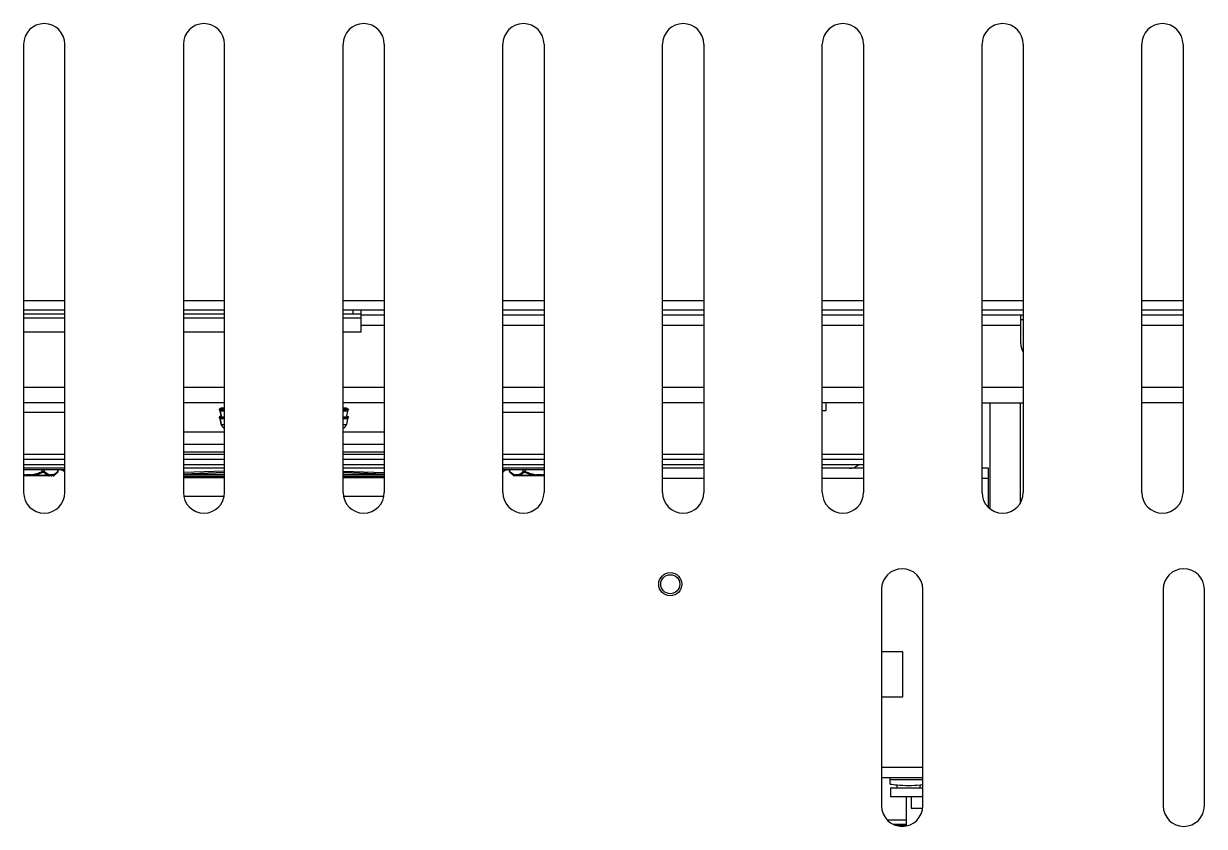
# Model space of a CAD drawing. Header units: millimetres. Extents: x -1319 to 3519, y -1539 to 2345.
# Drawn here: x 568.2 to 797.3, y 1530.4 to 1686.2 of the extents above; entities that cross this region are included whole.
import ezdxf

# ---------------------------------------------------------------- set-up
doc = ezdxf.new("R2010")
doc.units = ezdxf.units.MM
doc.header["$LTSCALE"] = 65.395
doc.layers.get('0').update_dxf_attribs({"linetype": 'CONTINUOUS'})

msp = doc.modelspace()

# ---------------------------------------------------------------- linework, layer by layer
at = {"linetype": 'Continuous'}
for p, q in [((568.16, 1682.24), (568.16, 1595.24)), ((576.16, 1595.24), (576.16, 1682.24)), ((599.16, 1682.24), (599.16, 1595.24)), ((607.16, 1595.24), (607.16, 1682.24)), ((630.16, 1595.24), (630.16, 1682.24)), ((638.16, 1682.24), (638.16, 1595.24)), ((661.16, 1595.24), (661.16, 1682.24)), ((669.16, 1682.24), (669.16, 1595.24)), ((692.16, 1595.24), (692.16, 1682.24)), ((700.16, 1682.24), (700.16, 1595.24)), ((723.16, 1595.24), (723.16, 1682.24)), ((731.16, 1682.24), (731.16, 1595.24)), ((754.16, 1595.24), (754.16, 1682.24)), ((762.16, 1682.24), (762.16, 1595.24)), ((785.16, 1595.24), (785.16, 1682.24)), ((793.16, 1682.24), (793.16, 1595.24)), ((576.16, 1632.44), (568.16, 1632.44)), ((607.16, 1632.44), (599.16, 1632.44)), ((638.16, 1632.44), (630.16, 1632.44)), ((669.16, 1632.44), (661.16, 1632.44)), ((700.16, 1632.44), (692.16, 1632.44)), ((731.16, 1632.44), (723.16, 1632.44)), ((762.16, 1632.44), (754.16, 1632.44)), ((793.16, 1632.44), (785.16, 1632.44)), ((576.16, 1630.64), (568.16, 1630.64)), ((576.16, 1629.84), (568.16, 1629.84)), ((607.16, 1630.64), (599.16, 1630.64)), ((607.16, 1629.84), (599.16, 1629.84)), ((638.16, 1630.64), (630.16, 1630.64)), ((633.66, 1629.84), (630.16, 1629.84)), ((632.06, 1630.64), (632.06, 1629.84)), ((633.66, 1626.34), (633.66, 1630.64)), ((638.16, 1629.64), (633.66, 1629.64)), ((669.16, 1630.64), (661.16, 1630.64)), ((669.16, 1629.64), (661.16, 1629.64)), ((700.16, 1630.64), (692.16, 1630.64)), ((700.16, 1629.64), (692.16, 1629.64)), ((731.16, 1630.64), (723.16, 1630.64)), ((731.16, 1629.64), (723.16, 1629.64)), ((762.16, 1630.64), (754.16, 1630.64)), ((762.16, 1629.64), (754.16, 1629.64)), ((761.66, 1624.14), (761.66, 1629.49)), ((793.16, 1630.64), (785.16, 1630.64)), ((793.16, 1629.64), (785.16, 1629.64)), ((576.16, 1629.08), (568.16, 1629.08)), ((607.16, 1629.08), (599.16, 1629.08)), ((633.66, 1629.08), (630.16, 1629.08)), ((638.16, 1627.64), (633.66, 1627.64)), ((669.16, 1627.64), (661.16, 1627.64)), ((700.16, 1627.64), (692.16, 1627.64)), ((731.16, 1627.64), (723.16, 1627.64)), ((761.66, 1627.64), (754.16, 1627.64)), ((762.16, 1628.76), (761.66, 1628.76)), ((793.16, 1627.64), (785.16, 1627.64)), ((576.16, 1626.34), (568.16, 1626.34)), ((607.16, 1626.34), (599.16, 1626.34)), ((633.66, 1626.34), (630.16, 1626.34)), ((576.16, 1615.64), (568.16, 1615.64)), ((607.16, 1615.64), (599.16, 1615.64)), ((638.16, 1615.64), (630.16, 1615.64)), ((669.16, 1615.64), (661.16, 1615.64)), ((700.16, 1615.64), (692.16, 1615.64)), ((731.16, 1615.64), (723.16, 1615.64)), ((762.16, 1615.64), (754.16, 1615.64)), ((793.16, 1615.64), (785.16, 1615.64)), ((576.16, 1612.64), (568.16, 1612.64)), ((607.16, 1612.64), (599.16, 1612.64)), ((606.57, 1611.64), (606.14, 1611.39)), ((606.14, 1611.39), (607.16, 1611.39)), ((606.14, 1611.39), (606.28, 1611.13)), ((606.28, 1611.13), (606.14, 1611.39)), ((607.16, 1611.13), (606.28, 1611.13)), ((606.32, 1611.04), (606.28, 1611.13)), ((607.16, 1611.04), (606.32, 1611.04)), ((606.32, 1611.04), (606.48, 1610.09)), ((606.48, 1610.09), (606.32, 1611.04)), ((606.57, 1611.64), (607.16, 1611.64)), ((638.16, 1612.64), (630.16, 1612.64)), ((630.16, 1611.64), (630.75, 1611.64)), ((630.16, 1611.39), (631.19, 1611.39)), ((631.04, 1611.13), (630.16, 1611.13)), ((631, 1611.04), (630.16, 1611.04)), ((630.75, 1611.64), (631.19, 1611.39)), ((631, 1611.04), (630.84, 1610.09)), ((631, 1611.04), (631.04, 1611.13)), ((631.19, 1611.39), (631.04, 1611.13)), ((631.04, 1611.13), (631.19, 1611.39)), ((669.16, 1612.64), (661.16, 1612.64)), ((700.16, 1612.64), (692.16, 1612.64)), ((731.16, 1612.64), (723.16, 1612.64)), ((723.16, 1611.14), (723.91, 1611.14)), ((723.91, 1611.14), (723.91, 1612.64)), ((755.66, 1612.65), (755.66, 1592.12)), ((757.35, 1612.66), (762.16, 1612.66)), ((761.54, 1612.66), (761.54, 1593.1)), ((793.16, 1612.64), (785.16, 1612.64)), ((568.16, 1610.82), (576.16, 1610.82)), ((606.48, 1610.09), (606.14, 1609.89)), ((606.14, 1609.89), (607.16, 1609.89)), ((606.14, 1609.89), (606.28, 1609.63)), ((606.28, 1609.63), (606.14, 1609.89)), ((607.16, 1609.63), (606.28, 1609.63)), ((606.32, 1609.54), (606.28, 1609.63)), ((607.16, 1609.54), (606.32, 1609.54)), ((606.32, 1609.54), (606.51, 1608.46)), ((606.51, 1608.46), (606.32, 1609.54)), ((630.16, 1609.89), (631.19, 1609.89)), ((631.04, 1609.63), (630.16, 1609.63)), ((631, 1609.54), (630.16, 1609.54)), ((631, 1609.54), (630.81, 1608.46)), ((630.84, 1610.09), (631.19, 1609.89)), ((631, 1609.54), (631.04, 1609.63)), ((631.19, 1609.89), (631.04, 1609.63)), ((631.04, 1609.63), (631.19, 1609.89)), ((661.16, 1610.82), (669.16, 1610.82)), ((607.16, 1606.94), (599.16, 1606.94)), ((606.51, 1608.46), (607.16, 1608.46)), ((630.16, 1608.46), (630.81, 1608.46)), ((638.16, 1606.94), (630.16, 1606.94)), ((599.16, 1604.64), (607.16, 1604.64)), ((630.16, 1604.64), (638.16, 1604.64)), ((576.16, 1602.64), (568.16, 1602.64)), ((599.16, 1603.14), (607.16, 1603.14)), ((607.16, 1602.64), (599.16, 1602.64)), ((630.16, 1603.14), (638.16, 1603.14)), ((638.16, 1602.64), (630.16, 1602.64)), ((669.16, 1602.64), (661.16, 1602.64)), ((700.16, 1602.64), (692.16, 1602.64)), ((731.16, 1602.64), (723.16, 1602.64)), ((576.16, 1601.64), (568.16, 1601.64)), ((568.16, 1600.64), (576.16, 1600.64)), ((576.16, 1599.94), (568.16, 1599.94)), ((576.16, 1599.64), (568.16, 1599.64)), ((571.76, 1599.33), (571.76, 1599.64)), ((572.19, 1599.33), (572.19, 1599.64)), ((574.79, 1599.33), (574.79, 1599.64)), ((574.86, 1599.36), (574.86, 1599.64)), ((607.16, 1601.64), (599.16, 1601.64)), ((599.16, 1600.64), (607.16, 1600.64)), ((607.16, 1599.94), (599.16, 1599.94)), ((638.16, 1601.64), (630.16, 1601.64)), ((630.16, 1600.64), (638.16, 1600.64)), ((638.16, 1599.94), (630.16, 1599.94)), ((669.16, 1601.64), (661.16, 1601.64)), ((661.16, 1600.64), (669.16, 1600.64)), ((669.16, 1599.94), (661.16, 1599.94)), ((669.16, 1599.64), (661.16, 1599.64)), ((662.46, 1599.36), (662.46, 1599.64)), ((662.53, 1599.33), (662.53, 1599.64)), ((665.13, 1599.33), (665.13, 1599.64)), ((665.56, 1599.33), (665.56, 1599.64)), ((700.16, 1601.64), (692.16, 1601.64)), ((692.16, 1600.64), (700.16, 1600.64)), ((700.16, 1599.94), (692.16, 1599.94)), ((731.16, 1601.64), (723.16, 1601.64)), ((723.16, 1600.64), (731.16, 1600.64)), ((731.16, 1599.94), (723.16, 1599.94)), ((755.41, 1599.94), (754.16, 1599.94)), ((755.41, 1592.33), (755.41, 1599.94)), ((568.71, 1598.51), (568.16, 1598.51)), ((573.93, 1598.44), (568.16, 1598.44)), ((568.73, 1598.69), (568.71, 1598.51)), ((569.6, 1598.69), (568.73, 1598.69)), ((568.73, 1598.44), (568.73, 1598.69)), ((569.61, 1598.51), (569.6, 1598.69)), ((569.6, 1598.44), (569.6, 1598.69)), ((573.2, 1598.51), (569.61, 1598.51)), ((571.76, 1599.33), (571.85, 1599.15)), ((573.71, 1598.69), (573.27, 1598.69)), ((574.11, 1598.51), (573.65, 1598.51)), ((574.11, 1598.51), (574.79, 1599.19)), ((574.75, 1599.15), (574.79, 1599.19)), ((607.16, 1599.38), (599.16, 1599.1)), ((607.16, 1599.1), (599.16, 1598.82)), ((599.16, 1598.82), (607.16, 1599.1)), ((599.16, 1598.73), (607.16, 1598.73)), ((599.16, 1598.38), (606.22, 1598.38)), ((607.16, 1598.09), (599.16, 1598.09)), ((630.16, 1599.37), (638.16, 1599.09)), ((638.16, 1598.82), (630.16, 1599.1)), ((630.16, 1599.1), (638.16, 1598.82)), ((630.16, 1598.73), (638.16, 1598.73)), ((638.16, 1598.09), (630.16, 1598.09)), ((631.1, 1598.38), (638.16, 1598.38)), ((663.21, 1598.51), (662.53, 1599.19)), ((662.53, 1599.19), (662.57, 1599.15)), ((663.67, 1598.51), (663.21, 1598.51)), ((669.16, 1598.44), (663.39, 1598.44)), ((664.05, 1598.69), (663.61, 1598.69)), ((667.71, 1598.51), (664.12, 1598.51)), ((665.56, 1599.33), (665.47, 1599.15)), ((667.72, 1598.69), (667.71, 1598.51)), ((668.59, 1598.69), (667.72, 1598.69)), ((667.72, 1598.44), (667.72, 1598.69)), ((668.61, 1598.51), (668.59, 1598.69)), ((668.59, 1598.44), (668.59, 1598.69)), ((669.16, 1598.51), (668.61, 1598.51)), ((700.16, 1597.94), (692.16, 1597.94)), ((731.16, 1597.94), (723.16, 1597.94)), ((755.41, 1597.94), (754.16, 1597.94)), ((607.08, 1594.48), (599.24, 1594.48)), ((638.08, 1594.48), (630.24, 1594.48)), ((734.66, 1576.44), (734.66, 1534.44)), ((742.66, 1534.44), (742.66, 1576.44)), ((789.31, 1576.44), (789.31, 1534.44)), ((797.31, 1534.44), (797.31, 1576.44)), ((738.76, 1564.29), (734.66, 1564.29)), ((738.76, 1555.59), (738.76, 1564.29)), ((734.66, 1555.59), (738.76, 1555.59)), ((734.66, 1541.94), (742.66, 1541.94)), ((734.66, 1539.94), (742.66, 1539.94)), ((736.36, 1538.65), (736.36, 1539.94)), ((736.36, 1539.54), (742.66, 1539.54)), ((736.41, 1537.94), (742.66, 1537.94)), ((736.41, 1537.94), (736.41, 1536.24)), ((737.66, 1537.94), (737.66, 1538.51)), ((742.16, 1537.94), (742.16, 1538.51)), ((736.41, 1536.24), (742.66, 1536.24)), ((739.41, 1536.24), (739.41, 1530.51)), ((740.41, 1536.24), (740.41, 1533.99)), ((740.41, 1533.99), (742.63, 1533.99)), ((735.76, 1531.69), (739.41, 1531.69)), ((736.83, 1530.89), (739.41, 1530.89)), ((739.41, 1530.59), (737.58, 1530.59))]:
    msp.add_line(p, q, dxfattribs=at)
for radius in [2.25, 1.85]:
    msp.add_circle((693.66, 1577.44), radius, dxfattribs=at)
for centre, radius, start, end in [((572.16, 1682.24), 4, 0, 180), ((603.16, 1682.24), 4, 0, 180), ((634.16, 1682.24), 4, 0, 180), ((665.16, 1682.24), 4, 0, 180), ((696.16, 1682.24), 4, 0, 180), ((727.16, 1682.24), 4, 0, 180), ((758.16, 1682.24), 4, 0, 180), ((789.16, 1682.24), 4, 0, 180), ((764.66, 1624.14), 3, 180, 213.5397), ((607.49, 1608.64), 1, 190, 250.5234), ((629.83, 1608.64), 1, 289.4766, 350), ((728.41, 1602.64), 2.7, 270, 311.812), ((569.2, 1603.76), 5.1, 258.2714, 264.7226), ((569.19, 1603.92), 5.43, 259.0414, 264.9212), ((573.93, 1598.69), 0.25, 270, 315), ((574.61, 1599.36), 0.25, 315.0003, 0.0002), ((606.21, 1755.76), 157.38, 270.0032, 270.3447), ((631.13, 1760.76), 162.38, 269.6605, 269.9915), ((662.71, 1599.36), 0.25, 179.9998, 224.9997), ((663.39, 1598.69), 0.25, 225, 270), ((668.12, 1603.76), 5.1, 275.2774, 281.7285), ((668.13, 1603.92), 5.43, 275.0789, 280.9585), ((572.16, 1595.24), 4, 180, 0), ((603.16, 1595.24), 4, 180, 0), ((634.16, 1595.24), 4, 180, 0), ((665.16, 1595.24), 4, 180, 0), ((696.16, 1595.24), 4, 180, 0), ((727.16, 1595.24), 4, 180, 0), ((758.16, 1595.24), 4, 180, 0), ((789.16, 1595.24), 4, 180, 0), ((738.66, 1576.44), 4, 0, 180), ((793.31, 1576.44), 4, 0, 180), ((739.91, 1560.91), 22.54, 260.9127, 264.271), ((739.91, 1560.91), 22.52, 264.2654, 275.7346), ((739.91, 1560.91), 22.54, 275.729, 277.009), ((738.66, 1534.44), 4, 180, 0), ((793.31, 1534.44), 4, 180, 0)]:
    msp.add_arc(centre, radius, start, end, dxfattribs=at)
for points, knots in [([(761.7, 1629.64), (761.69, 1629.64), (761.67, 1629.6), (761.66, 1629.55), (761.66, 1629.51), (761.66, 1629.49)], [0, 0, 0, 0, 0.302031, 0.596406, 1, 1, 1, 1]), ([(754.16, 1612.64), (754.42, 1612.65), (755.49, 1612.65), (756.55, 1612.66), (757.35, 1612.66)], [0, 0, 0, 0, 0.249397, 1, 1, 1, 1]), ([(576.02, 1599.29), (575.9, 1599.4), (575.62, 1599.58), (575.3, 1599.64), (575.14, 1599.64)], [0, 0, 0, 0, 0.507687, 1, 1, 1, 1]), ([(662.18, 1599.64), (662.02, 1599.64), (661.7, 1599.58), (661.42, 1599.4), (661.3, 1599.3)], [0, 0, 0, 0, 0.492422, 1, 1, 1, 1]), ([(568.73, 1598.44), (568.72, 1598.44), (568.72, 1598.45), (568.72, 1598.46), (568.71, 1598.48), (568.71, 1598.5), (568.71, 1598.51)], [0, 0, 0, 0, 0.086104, 0.281181, 0.589249, 1, 1, 1, 1]), ([(569.6, 1598.69), (569.97, 1598.72), (570.72, 1598.88), (571.42, 1599.17), (571.76, 1599.33)], [0, 0, 0, 0, 0.499794, 1, 1, 1, 1]), ([(569.6, 1598.44), (569.6, 1598.44), (569.6, 1598.45), (569.61, 1598.46), (569.61, 1598.48), (569.61, 1598.5), (569.61, 1598.51)], [0, 0, 0, 0, 0.086225, 0.281424, 0.589424, 1, 1, 1, 1]), ([(569.61, 1598.51), (570, 1598.54), (570.77, 1598.7), (571.49, 1598.99), (571.85, 1599.15)], [0, 0, 0, 0, 0.499829, 1, 1, 1, 1]), ([(571.76, 1599.33), (571.84, 1599.35), (571.96, 1599.37), (572.11, 1599.36), (572.17, 1599.34), (572.19, 1599.33)], [0, 0, 0, 0, 0.574333, 0.812566, 1, 1, 1, 1]), ([(571.85, 1599.15), (571.89, 1599.17), (571.96, 1599.2), (572.04, 1599.18), (572.07, 1599.15)], [0, 0, 0, 0, 0.569202, 1, 1, 1, 1]), ([(572.19, 1599.33), (572.19, 1599.31), (572.17, 1599.25), (572.11, 1599.19), (572.07, 1599.15)], [0, 0, 0, 0, 0.243526, 1, 1, 1, 1]), ([(572.07, 1599.15), (572.16, 1599.07), (572.49, 1598.79), (572.89, 1598.57), (573.2, 1598.51)], [0, 0, 0, 0, 0.272778, 1, 1, 1, 1]), ([(572.19, 1599.33), (572.28, 1599.25), (572.59, 1598.97), (572.97, 1598.74), (573.27, 1598.69)], [0, 0, 0, 0, 0.273092, 1, 1, 1, 1]), ([(573.06, 1598.44), (573.09, 1598.44), (573.15, 1598.45), (573.24, 1598.53), (573.27, 1598.62), (573.27, 1598.69)], [0, 0, 0, 0, 0.235139, 0.480527, 1, 1, 1, 1]), ([(573.06, 1598.44), (573.09, 1598.44), (573.14, 1598.45), (573.18, 1598.49), (573.2, 1598.51)], [0, 0, 0, 0, 0.48444, 1, 1, 1, 1]), ([(573.27, 1598.69), (573.27, 1598.67), (573.27, 1598.61), (573.24, 1598.55), (573.2, 1598.51)], [0, 0, 0, 0, 0.254993, 1, 1, 1, 1]), ([(573.49, 1598.44), (573.52, 1598.44), (573.58, 1598.45), (573.68, 1598.53), (573.71, 1598.62), (573.71, 1598.69)], [0, 0, 0, 0, 0.235139, 0.480527, 1, 1, 1, 1]), ([(573.49, 1598.44), (573.52, 1598.44), (573.58, 1598.45), (573.63, 1598.49), (573.65, 1598.51)], [0, 0, 0, 0, 0.493063, 1, 1, 1, 1]), ([(573.65, 1598.51), (573.75, 1598.53), (574, 1598.6), (574.38, 1598.82), (574.63, 1599.04), (574.75, 1599.15)], [0, 0, 0, 0, 0.231096, 0.599483, 1, 1, 1, 1]), ([(573.65, 1598.51), (573.66, 1598.52), (573.7, 1598.57), (573.71, 1598.64), (573.71, 1598.69)], [0, 0, 0, 0, 0.242593, 1, 1, 1, 1]), ([(573.71, 1598.69), (573.81, 1598.7), (574.05, 1598.78), (574.42, 1599), (574.67, 1599.21), (574.79, 1599.33)], [0, 0, 0, 0, 0.229533, 0.598243, 1, 1, 1, 1]), ([(574.79, 1599.33), (574.8, 1599.3), (574.8, 1599.23), (574.77, 1599.18), (574.75, 1599.15)], [0, 0, 0, 0, 0.524705, 1, 1, 1, 1]), ([(574.79, 1599.33), (574.8, 1599.34), (574.82, 1599.34), (574.84, 1599.35), (574.85, 1599.36), (574.85, 1599.36), (574.86, 1599.37), (574.86, 1599.36)], [0, 0, 0, 0, 0.426565, 0.74174, 0.854105, 0.935056, 1, 1, 1, 1]), ([(662.46, 1599.36), (662.46, 1599.37), (662.47, 1599.36), (662.47, 1599.36), (662.48, 1599.35), (662.5, 1599.34), (662.52, 1599.34), (662.53, 1599.33)], [0, 0, 0, 0, 0.065592, 0.146726, 0.259066, 0.573641, 1, 1, 1, 1]), ([(662.53, 1599.33), (662.52, 1599.3), (662.52, 1599.23), (662.55, 1599.18), (662.57, 1599.15)], [0, 0, 0, 0, 0.524725, 1, 1, 1, 1]), ([(662.53, 1599.33), (662.61, 1599.25), (662.92, 1598.97), (663.31, 1598.74), (663.61, 1598.69)], [0, 0, 0, 0, 0.273077, 1, 1, 1, 1]), ([(662.57, 1599.15), (662.65, 1599.07), (662.86, 1598.89), (663.22, 1598.65), (663.52, 1598.54), (663.67, 1598.51)], [0, 0, 0, 0, 0.270757, 0.649942, 1, 1, 1, 1]), ([(663.61, 1598.69), (663.61, 1598.67), (663.61, 1598.61), (663.64, 1598.55), (663.67, 1598.51)], [0, 0, 0, 0, 0.260197, 1, 1, 1, 1]), ([(663.83, 1598.44), (663.8, 1598.44), (663.74, 1598.45), (663.64, 1598.53), (663.61, 1598.62), (663.61, 1598.69)], [0, 0, 0, 0, 0.235139, 0.480528, 1, 1, 1, 1]), ([(663.83, 1598.44), (663.8, 1598.44), (663.74, 1598.45), (663.69, 1598.49), (663.67, 1598.51)], [0, 0, 0, 0, 0.493059, 1, 1, 1, 1]), ([(664.05, 1598.69), (664.14, 1598.7), (664.39, 1598.78), (664.75, 1599), (665, 1599.21), (665.13, 1599.33)], [0, 0, 0, 0, 0.229533, 0.598228, 1, 1, 1, 1]), ([(664.12, 1598.51), (664.11, 1598.52), (664.07, 1598.57), (664.05, 1598.64), (664.05, 1598.69)], [0, 0, 0, 0, 0.246412, 1, 1, 1, 1]), ([(664.26, 1598.44), (664.23, 1598.44), (664.17, 1598.45), (664.08, 1598.53), (664.05, 1598.62), (664.05, 1598.69)], [0, 0, 0, 0, 0.235142, 0.48053, 1, 1, 1, 1]), ([(664.12, 1598.51), (664.22, 1598.53), (664.47, 1598.6), (664.86, 1598.82), (665.12, 1599.04), (665.25, 1599.15)], [0, 0, 0, 0, 0.229549, 0.598455, 1, 1, 1, 1]), ([(664.26, 1598.44), (664.23, 1598.44), (664.18, 1598.45), (664.14, 1598.49), (664.12, 1598.51)], [0, 0, 0, 0, 0.48444, 1, 1, 1, 1]), ([(665.13, 1599.33), (665.15, 1599.34), (665.21, 1599.36), (665.36, 1599.37), (665.48, 1599.35), (665.56, 1599.33)], [0, 0, 0, 0, 0.187432, 0.425667, 1, 1, 1, 1]), ([(665.13, 1599.33), (665.13, 1599.31), (665.15, 1599.25), (665.21, 1599.19), (665.25, 1599.15)], [0, 0, 0, 0, 0.24352, 1, 1, 1, 1]), ([(665.25, 1599.15), (665.28, 1599.18), (665.36, 1599.2), (665.43, 1599.17), (665.47, 1599.15)], [0, 0, 0, 0, 0.430801, 1, 1, 1, 1]), ([(665.47, 1599.15), (665.83, 1598.99), (666.55, 1598.7), (667.32, 1598.54), (667.71, 1598.51)], [0, 0, 0, 0, 0.500172, 1, 1, 1, 1]), ([(665.56, 1599.33), (665.9, 1599.17), (666.6, 1598.88), (667.35, 1598.72), (667.72, 1598.69)], [0, 0, 0, 0, 0.500206, 1, 1, 1, 1]), ([(667.72, 1598.44), (667.72, 1598.44), (667.72, 1598.45), (667.71, 1598.46), (667.71, 1598.48), (667.71, 1598.5), (667.71, 1598.51)], [0, 0, 0, 0, 0.086104, 0.281181, 0.589249, 1, 1, 1, 1]), ([(668.59, 1598.44), (668.6, 1598.44), (668.6, 1598.45), (668.6, 1598.46), (668.61, 1598.48), (668.61, 1598.5), (668.61, 1598.51)], [0, 0, 0, 0, 0.086225, 0.281424, 0.589424, 1, 1, 1, 1])]:
    msp.add_open_spline(points, degree=3, knots=knots, dxfattribs=at)
for points in [[(576.17, 1599.15), (576.12, 1599.2), (576.08, 1599.25), (576.02, 1599.29)], [(661.3, 1599.3), (661.25, 1599.25), (661.2, 1599.2), (661.15, 1599.15)]]:
    msp.add_open_spline(points, degree=3, dxfattribs=at)

doc.saveas('drawing.dxf')
